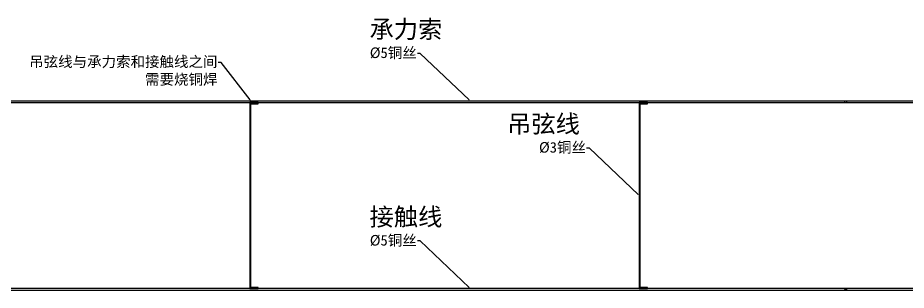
# Model space of a CAD drawing. Header units: millimetres. Extents: x 25083 to 52777, y 24772 to 45779.
# Drawn here: x 37451 to 39961, y 40039 to 40810 of the extents above; entities that cross this region are included whole.
import ezdxf
from ezdxf import colors
from ezdxf.entities.mleader import LeaderData, LeaderLine
from ezdxf.math import Vec2, Vec3

# ---------------------------------------------------------------- set-up
doc = ezdxf.new("R2010")
doc.units = ezdxf.units.MM
doc.styles.get("Standard").update_dxf_attribs({"font": ''})
doc.styles.get('Standard').set_extended_font_data('SimSun')

msp = doc.modelspace()

# ---------------------------------------------------------------- linework, layer by layer
at = {"color": 6}
for points in [[(30208.084, 40574.81), (40155.44, 40574.81)], [(40155.44, 40569.81), (30208.084, 40569.81)], [(40155.44, 40044.174), (30208.084, 40044.174)], [(30208.084, 40039.174), (40155.44, 40039.174)]]:
    msp.add_lwpolyline(points, dxfattribs=at)
for points in [[(38109.512, 40569.911), (38106.512, 40569.911), (38106.512, 40044.275), (38109.512, 40044.275), (38129.512, 40044.275), (38129.512, 40047.275), (38109.512, 40047.275), (38109.512, 40566.911), (38129.512, 40566.911), (38129.512, 40569.911)], [(39209.512, 40569.911), (39206.512, 40569.911), (39206.512, 40044.275), (39209.512, 40044.275), (39229.512, 40044.275), (39229.512, 40047.275), (39209.512, 40047.275), (39209.512, 40566.911), (39229.512, 40566.911), (39229.512, 40569.911)]]:
    msp.add_lwpolyline(points, close=True)
for centre in [(39789.797, 40572.31), (39789.797, 40041.674)]:
    msp.add_circle(centre, 2.5, dxfattribs=at)

# ---------------------------------------------------------------- texts
at = {"color": 7, "char_height": 50.2656, "width": 1590.17527, "attachment_point": 1}
for s, insert in [('承力索', (38444.499, 40802.763)), ('吊弦线', (38833.136, 40535.046)), ('接触线', (38444.499, 40272.127))]:
    msp.add_mtext(s, dxfattribs=dict(at, insert=insert))

# ---------------------------------------------------------------- leaders
at = {"color": 7}
ml = msp.add_multileader_mtext('Standard', dxfattribs=at)
ml.set_content('%%C5铜丝', color=7)
ml.set_leader_properties()
ml.build(insert=Vec2(0, 0))
ml.multileader.update_dxf_attribs({"text_top_attachment_type": 0, "text_bottom_attachment_type": 0})
ctx = ml.context
ctx.base_point, ctx.char_height, ctx.plane_origin = Vec3(38450.544, 40709.207), 30, Vec3(38728.429, 40575.81)
ctx.text_align_type = 2
notes = []
notes.append((ctx, [(0, (1, 1, 0), (38587.74, 40709.207), (-1, 0), 8, [(0, [(38728.429, 40574.81)], 256, [])])]))
ctx.mtext.insert, ctx.mtext.alignment, ctx.mtext.flow_direction = Vec3(38577.74, 40726.218), 3, 5
ml = msp.add_multileader_mtext('Standard', dxfattribs=at)
ml.set_content('吊弦线与承力索和接触线之间\\P需要烧铜焊', color=7)
ml.set_leader_properties()
ml.build(insert=Vec2(0, 0))
ml.multileader.update_dxf_attribs({"text_top_attachment_type": 0, "text_bottom_attachment_type": 0})
ctx = ml.context
ctx.base_point, ctx.char_height, ctx.plane_origin = Vec3(37466.107, 40683.552), 30, Vec3(38109.512, 40574.81)
ctx.text_align_type = 2
notes.append((ctx, [(0, (1, 1, 0), (38024.81, 40683.552), (-1, 0), 8, [(0, [(38109.512, 40574.81)], 256, [])])]))
ctx.mtext.insert, ctx.mtext.alignment, ctx.mtext.flow_direction = Vec3(38014.81, 40700.815), 3, 5
ml = msp.add_multileader_mtext('Standard', dxfattribs=at)
ml.set_content('%%C3铜丝', color=7)
ml.set_leader_properties()
ml.build(insert=Vec2(0, 0))
ml.multileader.update_dxf_attribs({"text_top_attachment_type": 0, "text_bottom_attachment_type": 0})
ctx = ml.context
ctx.base_point, ctx.char_height, ctx.plane_origin = Vec3(38928.627, 40441.49), 30, Vec3(39206.512, 40308.093)
ctx.text_align_type = 2
notes.append((ctx, [(0, (1, 1, 0), (39065.823, 40441.49), (-1, 0), 8, [(0, [(39206.512, 40307.093)], 256, [])])]))
ctx.mtext.insert, ctx.mtext.alignment, ctx.mtext.flow_direction = Vec3(39055.823, 40458.501), 3, 5
ml = msp.add_multileader_mtext('Standard', dxfattribs=at)
ml.set_content('%%C5铜丝', color=7)
ml.set_leader_properties()
ml.build(insert=Vec2(0, 0))
ml.multileader.update_dxf_attribs({"text_top_attachment_type": 0, "text_bottom_attachment_type": 0})
ctx = ml.context
ctx.base_point, ctx.char_height, ctx.plane_origin = Vec3(38450.544, 40178.571), 30, Vec3(38728.429, 40045.174)
ctx.text_align_type = 2
notes.append((ctx, [(0, (1, 1, 0), (38587.74, 40178.571), (-1, 0), 8, [(0, [(38728.429, 40044.174)], 256, [])])]))
ctx.mtext.insert, ctx.mtext.alignment, ctx.mtext.flow_direction = Vec3(38577.74, 40195.582), 3, 5
for ctx, leaders in notes:
    for number, flags, end, landing, length, lines in leaders:
        leader = LeaderData()
        leader.index, (leader.has_last_leader_line, leader.has_dogleg_vector, leader.attachment_direction) = number, flags
        leader.last_leader_point, leader.dogleg_vector, leader.dogleg_length = Vec3(end), Vec3(landing), length
        for number, points, colour, breaks in lines:
            line = LeaderLine()
            line.index, line.vertices, line.color, line.breaks = number, Vec3.list(points), colors.encode_raw_color(colour), breaks
            leader.lines.append(line)
        ctx.leaders.append(leader)

doc.saveas('drawing.dxf')
